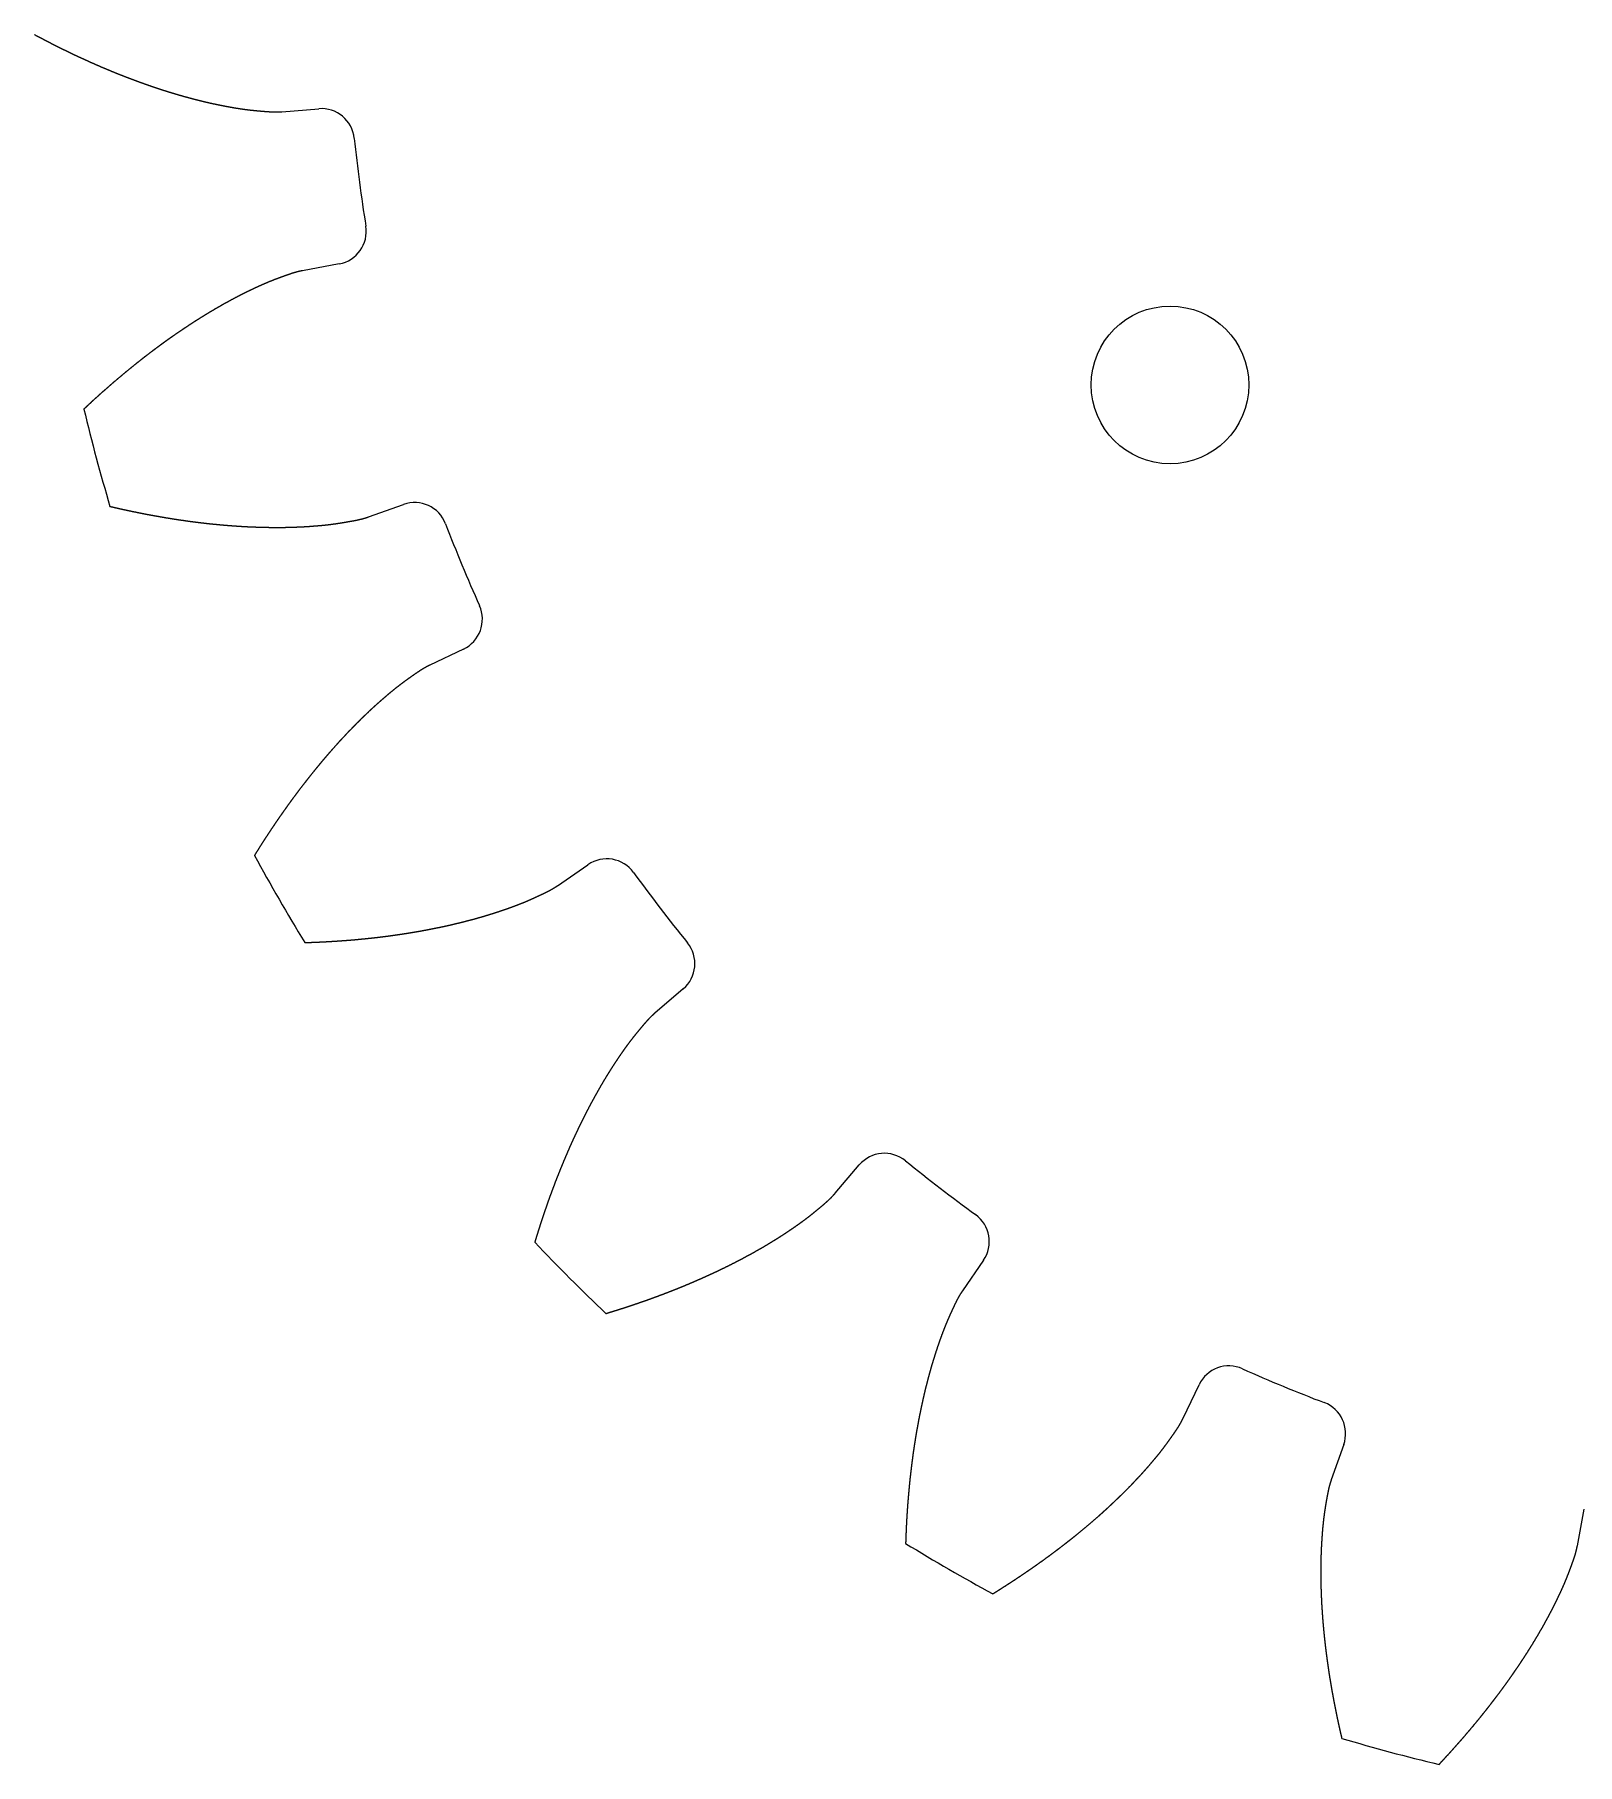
# Model space of a CAD drawing. Header units: millimetres. Extents: x -69.7 to -4.7, y -19.2 to 45.8.
# Drawn here: x -69.67 to -42.27, y -18.28 to 12.44 of the extents above; entities that cross this region are included whole.
import ezdxf

# ---------------------------------------------------------------- set-up
doc = ezdxf.new("R2010")
doc.units = ezdxf.units.MM
doc.layers.get('0').update_dxf_attribs({"linetype": 'CONTINUOUS'})

msp = doc.modelspace()

# ---------------------------------------------------------------- linework, layer by layer
for p, q in [((-65.283, 11.069), (-64.625, 11.122)), ((-65.283, 11.069), (-64.625, 11.122)), ((-64.262, 8.365), (-64.911, 8.245)), ((-64.262, 8.365), (-64.911, 8.245)), ((-63.74, 3.874), (-63.118, 4.095)), ((-63.74, 3.874), (-63.118, 4.095)), ((-62.054, 1.525), (-62.65, 1.242)), ((-62.054, 1.525), (-62.65, 1.242)), ((-60.387, -2.677), (-59.843, -2.303)), ((-60.387, -2.677), (-59.843, -2.303)), ((-58.15, -4.509), (-58.653, -4.937)), ((-58.15, -4.509), (-58.653, -4.937)), ((-55.453, -8.137), (-55.025, -7.635)), ((-55.453, -8.137), (-55.025, -7.635)), ((-52.818, -9.328), (-53.193, -9.872)), ((-52.818, -9.328), (-53.193, -9.872)), ((-49.274, -12.134), (-48.99, -11.538)), ((-49.274, -12.134), (-48.99, -11.538)), ((-46.421, -12.602), (-46.642, -13.225)), ((-46.421, -12.602), (-46.642, -13.225)), ((-42.27, -14.396), (-42.151, -13.746)), ((-42.27, -14.396), (-42.151, -13.746))]:
    msp.add_line(p, q)
msp.add_circle((-49.506, 6.217), 1.4)
msp.add_circle((-49.506, 6.217), 1.4)
for centre, radius, start, end in [((-64.578, 10.536), 0.588, 5.8284, 94.5673), ((-64.578, 10.536), 0.588, 5.8284, 94.5673), ((-37.183, 13.332), 26.949, 185.8284, 189.1716), ((-37.183, 13.332), 26.949, 185.8284, 189.1716), ((-64.369, 8.943), 0.588, -79.5673, 9.1716), ((-64.369, 8.943), 0.588, -79.5673, 9.1716), ((-37.183, 13.332), 32.5, 193.4232, 196.5768), ((-37.183, 13.332), 32.5, 193.4232, 196.5768), ((-62.921, 3.541), 0.588, 20.8284, 109.5673), ((-62.921, 3.541), 0.588, 20.8284, 109.5673), ((-37.183, 13.332), 26.949, 200.8284, 204.1716), ((-37.183, 13.332), 26.949, 200.8284, 204.1716), ((-62.306, 2.056), 0.588, -64.5673, 24.1716), ((-62.306, 2.056), 0.588, -64.5673, 24.1716), ((-37.183, 13.332), 32.5, 208.4232, 211.5768), ((-37.183, 13.332), 32.5, 208.4232, 211.5768), ((-59.51, -2.787), 0.588, 35.8284, 124.5673), ((-59.51, -2.787), 0.588, 35.8284, 124.5673), ((-37.183, 13.332), 26.949, 215.8284, 219.1716), ((-37.183, 13.332), 26.949, 215.8284, 219.1716), ((-58.532, -4.062), 0.588, -49.5673, 39.1716), ((-58.532, -4.062), 0.588, -49.5673, 39.1716), ((-54.577, -8.016), 0.588, 50.8284, 139.5673), ((-54.577, -8.016), 0.588, 50.8284, 139.5673), ((-37.183, 13.332), 26.949, 230.8284, 234.1716), ((-37.183, 13.332), 26.949, 230.8284, 234.1716), ((-53.303, -8.994), 0.588, -34.5673, 54.1716), ((-53.303, -8.994), 0.588, -34.5673, 54.1716), ((-37.183, 13.332), 32.5, 223.4232, 226.5768), ((-37.183, 13.332), 32.5, 223.4232, 226.5768), ((-48.459, -11.791), 0.588, 65.8284, 154.5673), ((-48.459, -11.791), 0.588, 65.8284, 154.5673), ((-37.183, 13.332), 26.949, 245.8284, 249.1716), ((-37.183, 13.332), 26.949, 245.8284, 249.1716), ((-46.975, -12.405), 0.588, -19.5673, 69.1716), ((-46.975, -12.405), 0.588, -19.5673, 69.1716), ((-37.183, 13.332), 32.5, 238.4232, 241.5768), ((-37.183, 13.332), 32.5, 238.4232, 241.5768), ((-37.183, 13.332), 32.5, 253.4232, 256.5768), ((-37.183, 13.332), 32.5, 253.4232, 256.5768)]:
    msp.add_arc(centre, radius, start, end)
for points in [[(-69.671, 12.438), (-69.659, 12.431), (-69.634, 12.418), (-69.598, 12.399), (-69.549, 12.373), (-69.488, 12.341), (-69.426, 12.309), (-69.365, 12.277), (-69.304, 12.246), (-69.242, 12.216), (-69.181, 12.185), (-69.119, 12.155), (-69.057, 12.125), (-68.996, 12.095), (-68.934, 12.066), (-68.872, 12.037), (-68.81, 12.009), (-68.748, 11.98), (-68.686, 11.952), (-68.624, 11.925), (-68.562, 11.898), (-68.5, 11.871), (-68.438, 11.844), (-68.375, 11.818), (-68.313, 11.792), (-68.251, 11.766), (-68.188, 11.741), (-68.126, 11.716), (-68.063, 11.692), (-68.001, 11.668), (-67.938, 11.644), (-67.876, 11.621), (-67.813, 11.598), (-67.75, 11.575), (-67.687, 11.553), (-67.625, 11.531), (-67.562, 11.509), (-67.499, 11.488), (-67.436, 11.468), (-67.373, 11.447), (-67.31, 11.428), (-67.247, 11.408), (-67.184, 11.389), (-67.121, 11.37), (-67.057, 11.352), (-66.994, 11.334), (-66.931, 11.317), (-66.868, 11.3), (-66.805, 11.284), (-66.741, 11.268), (-66.678, 11.252), (-66.615, 11.237), (-66.551, 11.223), (-66.488, 11.209), (-66.425, 11.196), (-66.361, 11.183), (-66.298, 11.17), (-66.234, 11.158), (-66.171, 11.147), (-66.107, 11.136), (-66.044, 11.126), (-65.98, 11.116), (-65.917, 11.108), (-65.853, 11.1), (-65.79, 11.093), (-65.727, 11.087), (-65.663, 11.081), (-65.6, 11.076), (-65.536, 11.071), (-65.473, 11.067), (-65.41, 11.065), (-65.359, 11.065), (-65.321, 11.067), (-65.296, 11.068), (-65.283, 11.069)], [(-69.671, 12.438), (-69.659, 12.431), (-69.634, 12.418), (-69.598, 12.399), (-69.549, 12.373), (-69.488, 12.341), (-69.426, 12.309), (-69.365, 12.277), (-69.304, 12.246), (-69.242, 12.216), (-69.181, 12.185), (-69.119, 12.155), (-69.057, 12.125), (-68.996, 12.095), (-68.934, 12.066), (-68.872, 12.037), (-68.81, 12.009), (-68.748, 11.98), (-68.686, 11.952), (-68.624, 11.925), (-68.562, 11.898), (-68.5, 11.871), (-68.438, 11.844), (-68.375, 11.818), (-68.313, 11.792), (-68.251, 11.766), (-68.188, 11.741), (-68.126, 11.716), (-68.063, 11.692), (-68.001, 11.668), (-67.938, 11.644), (-67.876, 11.621), (-67.813, 11.598), (-67.75, 11.575), (-67.687, 11.553), (-67.625, 11.531), (-67.562, 11.509), (-67.499, 11.488), (-67.436, 11.468), (-67.373, 11.447), (-67.31, 11.428), (-67.247, 11.408), (-67.184, 11.389), (-67.121, 11.37), (-67.057, 11.352), (-66.994, 11.334), (-66.931, 11.317), (-66.868, 11.3), (-66.805, 11.284), (-66.741, 11.268), (-66.678, 11.252), (-66.615, 11.237), (-66.551, 11.223), (-66.488, 11.209), (-66.425, 11.196), (-66.361, 11.183), (-66.298, 11.17), (-66.234, 11.158), (-66.171, 11.147), (-66.107, 11.136), (-66.044, 11.126), (-65.98, 11.116), (-65.917, 11.108), (-65.853, 11.1), (-65.79, 11.093), (-65.727, 11.087), (-65.663, 11.081), (-65.6, 11.076), (-65.536, 11.071), (-65.473, 11.067), (-65.41, 11.065), (-65.359, 11.065), (-65.321, 11.067), (-65.296, 11.068), (-65.283, 11.069)], [(-64.911, 8.245), (-64.924, 8.243), (-64.949, 8.238), (-64.986, 8.23), (-65.035, 8.217), (-65.095, 8.199), (-65.156, 8.178), (-65.215, 8.157), (-65.275, 8.136), (-65.335, 8.113), (-65.395, 8.091), (-65.454, 8.068), (-65.514, 8.044), (-65.573, 8.019), (-65.632, 7.994), (-65.69, 7.967), (-65.749, 7.941), (-65.807, 7.913), (-65.865, 7.885), (-65.923, 7.857), (-65.981, 7.828), (-66.039, 7.798), (-66.097, 7.769), (-66.154, 7.738), (-66.211, 7.707), (-66.268, 7.676), (-66.325, 7.644), (-66.382, 7.612), (-66.439, 7.579), (-66.496, 7.546), (-66.552, 7.513), (-66.608, 7.479), (-66.664, 7.444), (-66.72, 7.41), (-66.776, 7.375), (-66.832, 7.339), (-66.888, 7.303), (-66.943, 7.267), (-66.998, 7.23), (-67.053, 7.193), (-67.108, 7.156), (-67.163, 7.118), (-67.218, 7.08), (-67.273, 7.042), (-67.327, 7.003), (-67.382, 6.964), (-67.436, 6.924), (-67.49, 6.884), (-67.544, 6.844), (-67.597, 6.804), (-67.651, 6.763), (-67.705, 6.722), (-67.758, 6.68), (-67.811, 6.639), (-67.864, 6.596), (-67.917, 6.554), (-67.97, 6.511), (-68.023, 6.468), (-68.075, 6.425), (-68.127, 6.381), (-68.18, 6.337), (-68.232, 6.293), (-68.284, 6.249), (-68.336, 6.204), (-68.387, 6.159), (-68.439, 6.113), (-68.49, 6.068), (-68.541, 6.022), (-68.593, 5.975), (-68.644, 5.929), (-68.694, 5.882), (-68.735, 5.844), (-68.765, 5.816), (-68.785, 5.797), (-68.796, 5.788)], [(-64.911, 8.245), (-64.924, 8.243), (-64.949, 8.238), (-64.986, 8.23), (-65.035, 8.217), (-65.095, 8.199), (-65.156, 8.178), (-65.215, 8.157), (-65.275, 8.136), (-65.335, 8.113), (-65.395, 8.091), (-65.454, 8.068), (-65.514, 8.044), (-65.573, 8.019), (-65.632, 7.994), (-65.69, 7.967), (-65.749, 7.941), (-65.807, 7.913), (-65.865, 7.885), (-65.923, 7.857), (-65.981, 7.828), (-66.039, 7.798), (-66.097, 7.769), (-66.154, 7.738), (-66.211, 7.707), (-66.268, 7.676), (-66.325, 7.644), (-66.382, 7.612), (-66.439, 7.579), (-66.496, 7.546), (-66.552, 7.513), (-66.608, 7.479), (-66.664, 7.444), (-66.72, 7.41), (-66.776, 7.375), (-66.832, 7.339), (-66.888, 7.303), (-66.943, 7.267), (-66.998, 7.23), (-67.053, 7.193), (-67.108, 7.156), (-67.163, 7.118), (-67.218, 7.08), (-67.273, 7.042), (-67.327, 7.003), (-67.382, 6.964), (-67.436, 6.924), (-67.49, 6.884), (-67.544, 6.844), (-67.597, 6.804), (-67.651, 6.763), (-67.705, 6.722), (-67.758, 6.68), (-67.811, 6.639), (-67.864, 6.596), (-67.917, 6.554), (-67.97, 6.511), (-68.023, 6.468), (-68.075, 6.425), (-68.127, 6.381), (-68.18, 6.337), (-68.232, 6.293), (-68.284, 6.249), (-68.336, 6.204), (-68.387, 6.159), (-68.439, 6.113), (-68.49, 6.068), (-68.541, 6.022), (-68.593, 5.975), (-68.644, 5.929), (-68.694, 5.882), (-68.735, 5.844), (-68.765, 5.816), (-68.785, 5.797), (-68.796, 5.788)], [(-68.333, 4.06), (-68.319, 4.057), (-68.292, 4.05), (-68.252, 4.041), (-68.198, 4.029), (-68.13, 4.013), (-68.063, 3.999), (-67.996, 3.984), (-67.928, 3.97), (-67.861, 3.956), (-67.793, 3.943), (-67.726, 3.929), (-67.659, 3.916), (-67.592, 3.904), (-67.524, 3.892), (-67.457, 3.88), (-67.39, 3.868), (-67.323, 3.857), (-67.256, 3.846), (-67.189, 3.835), (-67.122, 3.825), (-67.055, 3.815), (-66.988, 3.806), (-66.921, 3.796), (-66.854, 3.787), (-66.787, 3.779), (-66.72, 3.771), (-66.653, 3.763), (-66.587, 3.755), (-66.52, 3.748), (-66.453, 3.742), (-66.387, 3.735), (-66.32, 3.729), (-66.254, 3.724), (-66.187, 3.718), (-66.121, 3.714), (-66.055, 3.709), (-65.989, 3.705), (-65.922, 3.701), (-65.856, 3.698), (-65.79, 3.695), (-65.724, 3.693), (-65.659, 3.691), (-65.593, 3.689), (-65.527, 3.688), (-65.461, 3.687), (-65.396, 3.687), (-65.33, 3.687), (-65.265, 3.687), (-65.2, 3.688), (-65.135, 3.689), (-65.07, 3.691), (-65.005, 3.694), (-64.94, 3.697), (-64.875, 3.7), (-64.811, 3.704), (-64.746, 3.709), (-64.682, 3.714), (-64.617, 3.719), (-64.553, 3.725), (-64.489, 3.731), (-64.426, 3.739), (-64.362, 3.747), (-64.299, 3.756), (-64.236, 3.766), (-64.173, 3.776), (-64.11, 3.787), (-64.047, 3.798), (-63.985, 3.809), (-63.923, 3.822), (-63.861, 3.836), (-63.812, 3.85), (-63.776, 3.861), (-63.752, 3.869), (-63.74, 3.874)], [(-68.333, 4.06), (-68.319, 4.057), (-68.292, 4.05), (-68.252, 4.041), (-68.198, 4.029), (-68.13, 4.013), (-68.063, 3.999), (-67.996, 3.984), (-67.928, 3.97), (-67.861, 3.956), (-67.793, 3.943), (-67.726, 3.929), (-67.659, 3.916), (-67.592, 3.904), (-67.524, 3.892), (-67.457, 3.88), (-67.39, 3.868), (-67.323, 3.857), (-67.256, 3.846), (-67.189, 3.835), (-67.122, 3.825), (-67.055, 3.815), (-66.988, 3.806), (-66.921, 3.796), (-66.854, 3.787), (-66.787, 3.779), (-66.72, 3.771), (-66.653, 3.763), (-66.587, 3.755), (-66.52, 3.748), (-66.453, 3.742), (-66.387, 3.735), (-66.32, 3.729), (-66.254, 3.724), (-66.187, 3.718), (-66.121, 3.714), (-66.055, 3.709), (-65.989, 3.705), (-65.922, 3.701), (-65.856, 3.698), (-65.79, 3.695), (-65.724, 3.693), (-65.659, 3.691), (-65.593, 3.689), (-65.527, 3.688), (-65.461, 3.687), (-65.396, 3.687), (-65.33, 3.687), (-65.265, 3.687), (-65.2, 3.688), (-65.135, 3.689), (-65.07, 3.691), (-65.005, 3.694), (-64.94, 3.697), (-64.875, 3.7), (-64.811, 3.704), (-64.746, 3.709), (-64.682, 3.714), (-64.617, 3.719), (-64.553, 3.725), (-64.489, 3.731), (-64.426, 3.739), (-64.362, 3.747), (-64.299, 3.756), (-64.236, 3.766), (-64.173, 3.776), (-64.11, 3.787), (-64.047, 3.798), (-63.985, 3.809), (-63.923, 3.822), (-63.861, 3.836), (-63.812, 3.85), (-63.776, 3.861), (-63.752, 3.869), (-63.74, 3.874)], [(-62.65, 1.242), (-62.661, 1.236), (-62.684, 1.225), (-62.718, 1.208), (-62.762, 1.183), (-62.816, 1.149), (-62.868, 1.114), (-62.921, 1.078), (-62.973, 1.042), (-63.025, 1.005), (-63.077, 0.968), (-63.128, 0.93), (-63.179, 0.892), (-63.23, 0.853), (-63.28, 0.813), (-63.33, 0.772), (-63.38, 0.731), (-63.429, 0.689), (-63.478, 0.647), (-63.527, 0.605), (-63.575, 0.562), (-63.623, 0.519), (-63.671, 0.475), (-63.719, 0.431), (-63.766, 0.386), (-63.813, 0.341), (-63.86, 0.296), (-63.907, 0.25), (-63.953, 0.203), (-63.999, 0.157), (-64.045, 0.11), (-64.091, 0.063), (-64.136, 0.015), (-64.181, -0.033), (-64.226, -0.082), (-64.271, -0.13), (-64.315, -0.179), (-64.359, -0.229), (-64.403, -0.278), (-64.447, -0.328), (-64.49, -0.379), (-64.534, -0.429), (-64.577, -0.48), (-64.619, -0.532), (-64.662, -0.583), (-64.704, -0.635), (-64.746, -0.687), (-64.788, -0.74), (-64.83, -0.793), (-64.871, -0.846), (-64.913, -0.899), (-64.954, -0.952), (-64.994, -1.006), (-65.035, -1.06), (-65.075, -1.115), (-65.116, -1.169), (-65.156, -1.224), (-65.195, -1.28), (-65.235, -1.335), (-65.274, -1.391), (-65.313, -1.447), (-65.352, -1.503), (-65.391, -1.559), (-65.429, -1.616), (-65.467, -1.673), (-65.505, -1.73), (-65.543, -1.788), (-65.581, -1.845), (-65.618, -1.903), (-65.655, -1.961), (-65.692, -2.02), (-65.722, -2.067), (-65.744, -2.102), (-65.758, -2.125), (-65.766, -2.137)], [(-62.65, 1.242), (-62.661, 1.236), (-62.684, 1.225), (-62.718, 1.208), (-62.762, 1.183), (-62.816, 1.149), (-62.868, 1.114), (-62.921, 1.078), (-62.973, 1.042), (-63.025, 1.005), (-63.077, 0.968), (-63.128, 0.93), (-63.179, 0.892), (-63.23, 0.853), (-63.28, 0.813), (-63.33, 0.772), (-63.38, 0.731), (-63.429, 0.689), (-63.478, 0.647), (-63.527, 0.605), (-63.575, 0.562), (-63.623, 0.519), (-63.671, 0.475), (-63.719, 0.431), (-63.766, 0.386), (-63.813, 0.341), (-63.86, 0.296), (-63.907, 0.25), (-63.953, 0.203), (-63.999, 0.157), (-64.045, 0.11), (-64.091, 0.063), (-64.136, 0.015), (-64.181, -0.033), (-64.226, -0.082), (-64.271, -0.13), (-64.315, -0.179), (-64.359, -0.229), (-64.403, -0.278), (-64.447, -0.328), (-64.49, -0.379), (-64.534, -0.429), (-64.577, -0.48), (-64.619, -0.532), (-64.662, -0.583), (-64.704, -0.635), (-64.746, -0.687), (-64.788, -0.74), (-64.83, -0.793), (-64.871, -0.846), (-64.913, -0.899), (-64.954, -0.952), (-64.994, -1.006), (-65.035, -1.06), (-65.075, -1.115), (-65.116, -1.169), (-65.156, -1.224), (-65.195, -1.28), (-65.235, -1.335), (-65.274, -1.391), (-65.313, -1.447), (-65.352, -1.503), (-65.391, -1.559), (-65.429, -1.616), (-65.467, -1.673), (-65.505, -1.73), (-65.543, -1.788), (-65.581, -1.845), (-65.618, -1.903), (-65.655, -1.961), (-65.692, -2.02), (-65.722, -2.067), (-65.744, -2.102), (-65.758, -2.125), (-65.766, -2.137)], [(-64.871, -3.686), (-64.858, -3.686), (-64.83, -3.685), (-64.788, -3.683), (-64.733, -3.681), (-64.664, -3.679), (-64.595, -3.675), (-64.526, -3.672), (-64.457, -3.668), (-64.389, -3.664), (-64.32, -3.66), (-64.252, -3.655), (-64.183, -3.65), (-64.115, -3.645), (-64.047, -3.64), (-63.979, -3.634), (-63.911, -3.627), (-63.843, -3.621), (-63.776, -3.614), (-63.708, -3.607), (-63.641, -3.6), (-63.574, -3.592), (-63.506, -3.584), (-63.439, -3.575), (-63.372, -3.567), (-63.306, -3.557), (-63.239, -3.548), (-63.173, -3.538), (-63.106, -3.528), (-63.04, -3.518), (-62.974, -3.507), (-62.908, -3.496), (-62.842, -3.485), (-62.776, -3.473), (-62.711, -3.461), (-62.646, -3.448), (-62.58, -3.435), (-62.515, -3.422), (-62.451, -3.409), (-62.386, -3.395), (-62.321, -3.381), (-62.257, -3.366), (-62.193, -3.351), (-62.129, -3.335), (-62.065, -3.32), (-62.002, -3.303), (-61.938, -3.287), (-61.875, -3.27), (-61.812, -3.252), (-61.749, -3.235), (-61.687, -3.216), (-61.624, -3.198), (-61.562, -3.178), (-61.5, -3.159), (-61.439, -3.139), (-61.377, -3.118), (-61.316, -3.097), (-61.255, -3.076), (-61.195, -3.054), (-61.134, -3.032), (-61.074, -3.009), (-61.014, -2.985), (-60.955, -2.961), (-60.896, -2.936), (-60.838, -2.91), (-60.78, -2.884), (-60.722, -2.857), (-60.664, -2.83), (-60.607, -2.803), (-60.55, -2.774), (-60.494, -2.745), (-60.451, -2.719), (-60.419, -2.699), (-60.398, -2.685), (-60.387, -2.677)], [(-64.871, -3.686), (-64.858, -3.686), (-64.83, -3.685), (-64.788, -3.683), (-64.733, -3.681), (-64.664, -3.679), (-64.595, -3.675), (-64.526, -3.672), (-64.457, -3.668), (-64.389, -3.664), (-64.32, -3.66), (-64.252, -3.655), (-64.183, -3.65), (-64.115, -3.645), (-64.047, -3.64), (-63.979, -3.634), (-63.911, -3.627), (-63.843, -3.621), (-63.776, -3.614), (-63.708, -3.607), (-63.641, -3.6), (-63.574, -3.592), (-63.506, -3.584), (-63.439, -3.575), (-63.372, -3.567), (-63.306, -3.557), (-63.239, -3.548), (-63.173, -3.538), (-63.106, -3.528), (-63.04, -3.518), (-62.974, -3.507), (-62.908, -3.496), (-62.842, -3.485), (-62.776, -3.473), (-62.711, -3.461), (-62.646, -3.448), (-62.58, -3.435), (-62.515, -3.422), (-62.451, -3.409), (-62.386, -3.395), (-62.321, -3.381), (-62.257, -3.366), (-62.193, -3.351), (-62.129, -3.335), (-62.065, -3.32), (-62.002, -3.303), (-61.938, -3.287), (-61.875, -3.27), (-61.812, -3.252), (-61.749, -3.235), (-61.687, -3.216), (-61.624, -3.198), (-61.562, -3.178), (-61.5, -3.159), (-61.439, -3.139), (-61.377, -3.118), (-61.316, -3.097), (-61.255, -3.076), (-61.195, -3.054), (-61.134, -3.032), (-61.074, -3.009), (-61.014, -2.985), (-60.955, -2.961), (-60.896, -2.936), (-60.838, -2.91), (-60.78, -2.884), (-60.722, -2.857), (-60.664, -2.83), (-60.607, -2.803), (-60.55, -2.774), (-60.494, -2.745), (-60.451, -2.719), (-60.419, -2.699), (-60.398, -2.685), (-60.387, -2.677)], [(-58.653, -4.937), (-58.663, -4.946), (-58.682, -4.962), (-58.71, -4.988), (-58.746, -5.023), (-58.789, -5.07), (-58.831, -5.117), (-58.872, -5.165), (-58.913, -5.214), (-58.954, -5.263), (-58.994, -5.313), (-59.034, -5.362), (-59.074, -5.413), (-59.113, -5.464), (-59.151, -5.515), (-59.189, -5.567), (-59.226, -5.62), (-59.263, -5.673), (-59.299, -5.726), (-59.335, -5.78), (-59.371, -5.834), (-59.406, -5.888), (-59.441, -5.943), (-59.476, -5.998), (-59.51, -6.053), (-59.544, -6.109), (-59.577, -6.165), (-59.61, -6.221), (-59.643, -6.278), (-59.675, -6.335), (-59.708, -6.392), (-59.739, -6.449), (-59.771, -6.507), (-59.802, -6.565), (-59.833, -6.624), (-59.863, -6.682), (-59.893, -6.741), (-59.923, -6.8), (-59.953, -6.86), (-59.982, -6.919), (-60.011, -6.979), (-60.04, -7.039), (-60.068, -7.1), (-60.096, -7.16), (-60.124, -7.221), (-60.151, -7.282), (-60.179, -7.343), (-60.206, -7.405), (-60.232, -7.467), (-60.259, -7.529), (-60.285, -7.591), (-60.31, -7.653), (-60.336, -7.716), (-60.361, -7.779), (-60.386, -7.841), (-60.411, -7.905), (-60.435, -7.968), (-60.459, -8.032), (-60.483, -8.095), (-60.506, -8.159), (-60.53, -8.224), (-60.553, -8.288), (-60.575, -8.352), (-60.598, -8.417), (-60.62, -8.482), (-60.642, -8.547), (-60.664, -8.612), (-60.685, -8.678), (-60.706, -8.743), (-60.727, -8.809), (-60.748, -8.875), (-60.764, -8.928), (-60.776, -8.968), (-60.784, -8.994), (-60.788, -9.008)], [(-58.653, -4.937), (-58.663, -4.946), (-58.682, -4.962), (-58.71, -4.988), (-58.746, -5.023), (-58.789, -5.07), (-58.831, -5.117), (-58.872, -5.165), (-58.913, -5.214), (-58.954, -5.263), (-58.994, -5.313), (-59.034, -5.362), (-59.074, -5.413), (-59.113, -5.464), (-59.151, -5.515), (-59.189, -5.567), (-59.226, -5.62), (-59.263, -5.673), (-59.299, -5.726), (-59.335, -5.78), (-59.371, -5.834), (-59.406, -5.888), (-59.441, -5.943), (-59.476, -5.998), (-59.51, -6.053), (-59.544, -6.109), (-59.577, -6.165), (-59.61, -6.221), (-59.643, -6.278), (-59.675, -6.335), (-59.708, -6.392), (-59.739, -6.449), (-59.771, -6.507), (-59.802, -6.565), (-59.833, -6.624), (-59.863, -6.682), (-59.893, -6.741), (-59.923, -6.8), (-59.953, -6.86), (-59.982, -6.919), (-60.011, -6.979), (-60.04, -7.039), (-60.068, -7.1), (-60.096, -7.16), (-60.124, -7.221), (-60.151, -7.282), (-60.179, -7.343), (-60.206, -7.405), (-60.232, -7.467), (-60.259, -7.529), (-60.285, -7.591), (-60.31, -7.653), (-60.336, -7.716), (-60.361, -7.779), (-60.386, -7.841), (-60.411, -7.905), (-60.435, -7.968), (-60.459, -8.032), (-60.483, -8.095), (-60.506, -8.159), (-60.53, -8.224), (-60.553, -8.288), (-60.575, -8.352), (-60.598, -8.417), (-60.62, -8.482), (-60.642, -8.547), (-60.664, -8.612), (-60.685, -8.678), (-60.706, -8.743), (-60.727, -8.809), (-60.748, -8.875), (-60.764, -8.928), (-60.776, -8.968), (-60.784, -8.994), (-60.788, -9.008)], [(-59.523, -10.272), (-59.51, -10.268), (-59.483, -10.26), (-59.444, -10.248), (-59.391, -10.232), (-59.325, -10.211), (-59.259, -10.191), (-59.193, -10.169), (-59.128, -10.148), (-59.063, -10.126), (-58.998, -10.104), (-58.933, -10.082), (-58.868, -10.06), (-58.804, -10.037), (-58.739, -10.014), (-58.675, -9.991), (-58.611, -9.967), (-58.547, -9.943), (-58.484, -9.919), (-58.42, -9.895), (-58.357, -9.87), (-58.294, -9.845), (-58.231, -9.82), (-58.169, -9.795), (-58.106, -9.769), (-58.044, -9.743), (-57.982, -9.717), (-57.921, -9.69), (-57.859, -9.663), (-57.798, -9.636), (-57.737, -9.608), (-57.676, -9.581), (-57.615, -9.553), (-57.555, -9.524), (-57.495, -9.496), (-57.435, -9.467), (-57.375, -9.437), (-57.316, -9.408), (-57.257, -9.378), (-57.198, -9.348), (-57.139, -9.317), (-57.081, -9.286), (-57.023, -9.255), (-56.965, -9.224), (-56.908, -9.192), (-56.85, -9.16), (-56.793, -9.127), (-56.737, -9.095), (-56.68, -9.062), (-56.624, -9.028), (-56.569, -8.994), (-56.513, -8.96), (-56.458, -8.926), (-56.404, -8.891), (-56.349, -8.855), (-56.295, -8.819), (-56.242, -8.783), (-56.188, -8.747), (-56.135, -8.71), (-56.083, -8.673), (-56.031, -8.635), (-55.979, -8.597), (-55.928, -8.558), (-55.878, -8.519), (-55.828, -8.479), (-55.779, -8.438), (-55.73, -8.398), (-55.681, -8.357), (-55.633, -8.316), (-55.585, -8.273), (-55.539, -8.23), (-55.503, -8.194), (-55.478, -8.166), (-55.461, -8.147), (-55.453, -8.137)], [(-59.523, -10.272), (-59.51, -10.268), (-59.483, -10.26), (-59.444, -10.248), (-59.391, -10.232), (-59.325, -10.211), (-59.259, -10.191), (-59.193, -10.169), (-59.128, -10.148), (-59.063, -10.126), (-58.998, -10.104), (-58.933, -10.082), (-58.868, -10.06), (-58.804, -10.037), (-58.739, -10.014), (-58.675, -9.991), (-58.611, -9.967), (-58.547, -9.943), (-58.484, -9.919), (-58.42, -9.895), (-58.357, -9.87), (-58.294, -9.845), (-58.231, -9.82), (-58.169, -9.795), (-58.106, -9.769), (-58.044, -9.743), (-57.982, -9.717), (-57.921, -9.69), (-57.859, -9.663), (-57.798, -9.636), (-57.737, -9.608), (-57.676, -9.581), (-57.615, -9.553), (-57.555, -9.524), (-57.495, -9.496), (-57.435, -9.467), (-57.375, -9.437), (-57.316, -9.408), (-57.257, -9.378), (-57.198, -9.348), (-57.139, -9.317), (-57.081, -9.286), (-57.023, -9.255), (-56.965, -9.224), (-56.908, -9.192), (-56.85, -9.16), (-56.793, -9.127), (-56.737, -9.095), (-56.68, -9.062), (-56.624, -9.028), (-56.569, -8.994), (-56.513, -8.96), (-56.458, -8.926), (-56.404, -8.891), (-56.349, -8.855), (-56.295, -8.819), (-56.242, -8.783), (-56.188, -8.747), (-56.135, -8.71), (-56.083, -8.673), (-56.031, -8.635), (-55.979, -8.597), (-55.928, -8.558), (-55.878, -8.519), (-55.828, -8.479), (-55.779, -8.438), (-55.73, -8.398), (-55.681, -8.357), (-55.633, -8.316), (-55.585, -8.273), (-55.539, -8.23), (-55.503, -8.194), (-55.478, -8.166), (-55.461, -8.147), (-55.453, -8.137)], [(-53.193, -9.872), (-53.2, -9.882), (-53.214, -9.903), (-53.235, -9.935), (-53.26, -9.979), (-53.29, -10.035), (-53.318, -10.091), (-53.346, -10.149), (-53.373, -10.206), (-53.399, -10.264), (-53.426, -10.322), (-53.451, -10.381), (-53.476, -10.44), (-53.501, -10.499), (-53.524, -10.559), (-53.547, -10.619), (-53.57, -10.679), (-53.591, -10.74), (-53.613, -10.801), (-53.634, -10.862), (-53.654, -10.923), (-53.674, -10.985), (-53.694, -11.047), (-53.713, -11.109), (-53.732, -11.171), (-53.75, -11.234), (-53.768, -11.296), (-53.785, -11.359), (-53.802, -11.423), (-53.819, -11.486), (-53.835, -11.55), (-53.851, -11.613), (-53.866, -11.677), (-53.881, -11.741), (-53.896, -11.806), (-53.91, -11.87), (-53.924, -11.935), (-53.938, -12), (-53.951, -12.065), (-53.964, -12.13), (-53.976, -12.195), (-53.988, -12.261), (-54, -12.326), (-54.012, -12.392), (-54.023, -12.458), (-54.033, -12.524), (-54.044, -12.591), (-54.054, -12.657), (-54.064, -12.723), (-54.073, -12.79), (-54.082, -12.857), (-54.091, -12.924), (-54.099, -12.991), (-54.107, -13.058), (-54.115, -13.125), (-54.123, -13.193), (-54.13, -13.26), (-54.137, -13.328), (-54.143, -13.396), (-54.149, -13.464), (-54.155, -13.532), (-54.161, -13.6), (-54.166, -13.668), (-54.171, -13.736), (-54.176, -13.805), (-54.18, -13.873), (-54.184, -13.942), (-54.188, -14.011), (-54.191, -14.079), (-54.194, -14.148), (-54.197, -14.217), (-54.199, -14.273), (-54.2, -14.314), (-54.201, -14.342), (-54.202, -14.356)], [(-53.193, -9.872), (-53.2, -9.882), (-53.214, -9.903), (-53.235, -9.935), (-53.26, -9.979), (-53.29, -10.035), (-53.318, -10.091), (-53.346, -10.149), (-53.373, -10.206), (-53.399, -10.264), (-53.426, -10.322), (-53.451, -10.381), (-53.476, -10.44), (-53.501, -10.499), (-53.524, -10.559), (-53.547, -10.619), (-53.57, -10.679), (-53.591, -10.74), (-53.613, -10.801), (-53.634, -10.862), (-53.654, -10.923), (-53.674, -10.985), (-53.694, -11.047), (-53.713, -11.109), (-53.732, -11.171), (-53.75, -11.234), (-53.768, -11.296), (-53.785, -11.359), (-53.802, -11.423), (-53.819, -11.486), (-53.835, -11.55), (-53.851, -11.613), (-53.866, -11.677), (-53.881, -11.741), (-53.896, -11.806), (-53.91, -11.87), (-53.924, -11.935), (-53.938, -12), (-53.951, -12.065), (-53.964, -12.13), (-53.976, -12.195), (-53.988, -12.261), (-54, -12.326), (-54.012, -12.392), (-54.023, -12.458), (-54.033, -12.524), (-54.044, -12.591), (-54.054, -12.657), (-54.064, -12.723), (-54.073, -12.79), (-54.082, -12.857), (-54.091, -12.924), (-54.099, -12.991), (-54.107, -13.058), (-54.115, -13.125), (-54.123, -13.193), (-54.13, -13.26), (-54.137, -13.328), (-54.143, -13.396), (-54.149, -13.464), (-54.155, -13.532), (-54.161, -13.6), (-54.166, -13.668), (-54.171, -13.736), (-54.176, -13.805), (-54.18, -13.873), (-54.184, -13.942), (-54.188, -14.011), (-54.191, -14.079), (-54.194, -14.148), (-54.197, -14.217), (-54.199, -14.273), (-54.2, -14.314), (-54.201, -14.342), (-54.202, -14.356)], [(-52.653, -15.25), (-52.641, -15.243), (-52.617, -15.228), (-52.582, -15.206), (-52.535, -15.177), (-52.477, -15.14), (-52.419, -15.103), (-52.361, -15.065), (-52.303, -15.028), (-52.246, -14.99), (-52.189, -14.952), (-52.132, -14.914), (-52.075, -14.875), (-52.018, -14.836), (-51.962, -14.798), (-51.906, -14.759), (-51.851, -14.719), (-51.795, -14.68), (-51.74, -14.64), (-51.685, -14.6), (-51.63, -14.56), (-51.576, -14.519), (-51.522, -14.479), (-51.468, -14.438), (-51.414, -14.397), (-51.361, -14.356), (-51.308, -14.314), (-51.255, -14.273), (-51.203, -14.231), (-51.151, -14.189), (-51.099, -14.146), (-51.047, -14.104), (-50.996, -14.061), (-50.945, -14.018), (-50.894, -13.975), (-50.844, -13.931), (-50.794, -13.888), (-50.744, -13.844), (-50.695, -13.799), (-50.646, -13.755), (-50.597, -13.71), (-50.549, -13.666), (-50.501, -13.62), (-50.453, -13.575), (-50.406, -13.529), (-50.359, -13.484), (-50.312, -13.438), (-50.266, -13.391), (-50.22, -13.345), (-50.175, -13.298), (-50.13, -13.251), (-50.085, -13.203), (-50.041, -13.156), (-49.997, -13.108), (-49.954, -13.06), (-49.911, -13.011), (-49.868, -12.962), (-49.826, -12.913), (-49.785, -12.864), (-49.743, -12.815), (-49.703, -12.765), (-49.663, -12.715), (-49.624, -12.664), (-49.586, -12.613), (-49.548, -12.561), (-49.511, -12.509), (-49.474, -12.458), (-49.437, -12.405), (-49.401, -12.353), (-49.366, -12.3), (-49.333, -12.246), (-49.308, -12.202), (-49.29, -12.169), (-49.279, -12.146), (-49.274, -12.134)], [(-52.653, -15.25), (-52.641, -15.243), (-52.617, -15.228), (-52.582, -15.206), (-52.535, -15.177), (-52.477, -15.14), (-52.419, -15.103), (-52.361, -15.065), (-52.303, -15.028), (-52.246, -14.99), (-52.189, -14.952), (-52.132, -14.914), (-52.075, -14.875), (-52.018, -14.836), (-51.962, -14.798), (-51.906, -14.759), (-51.851, -14.719), (-51.795, -14.68), (-51.74, -14.64), (-51.685, -14.6), (-51.63, -14.56), (-51.576, -14.519), (-51.522, -14.479), (-51.468, -14.438), (-51.414, -14.397), (-51.361, -14.356), (-51.308, -14.314), (-51.255, -14.273), (-51.203, -14.231), (-51.151, -14.189), (-51.099, -14.146), (-51.047, -14.104), (-50.996, -14.061), (-50.945, -14.018), (-50.894, -13.975), (-50.844, -13.931), (-50.794, -13.888), (-50.744, -13.844), (-50.695, -13.799), (-50.646, -13.755), (-50.597, -13.71), (-50.549, -13.666), (-50.501, -13.62), (-50.453, -13.575), (-50.406, -13.529), (-50.359, -13.484), (-50.312, -13.438), (-50.266, -13.391), (-50.22, -13.345), (-50.175, -13.298), (-50.13, -13.251), (-50.085, -13.203), (-50.041, -13.156), (-49.997, -13.108), (-49.954, -13.06), (-49.911, -13.011), (-49.868, -12.962), (-49.826, -12.913), (-49.785, -12.864), (-49.743, -12.815), (-49.703, -12.765), (-49.663, -12.715), (-49.624, -12.664), (-49.586, -12.613), (-49.548, -12.561), (-49.511, -12.509), (-49.474, -12.458), (-49.437, -12.405), (-49.401, -12.353), (-49.366, -12.3), (-49.333, -12.246), (-49.308, -12.202), (-49.29, -12.169), (-49.279, -12.146), (-49.274, -12.134)], [(-46.642, -13.225), (-46.646, -13.236), (-46.654, -13.26), (-46.666, -13.297), (-46.679, -13.345), (-46.694, -13.407), (-46.706, -13.469), (-46.718, -13.532), (-46.729, -13.594), (-46.74, -13.657), (-46.75, -13.72), (-46.76, -13.783), (-46.769, -13.847), (-46.777, -13.91), (-46.784, -13.974), (-46.791, -14.038), (-46.797, -14.102), (-46.802, -14.166), (-46.807, -14.231), (-46.811, -14.295), (-46.815, -14.36), (-46.819, -14.424), (-46.822, -14.489), (-46.824, -14.554), (-46.826, -14.619), (-46.828, -14.684), (-46.828, -14.75), (-46.829, -14.815), (-46.829, -14.88), (-46.829, -14.946), (-46.828, -15.011), (-46.827, -15.077), (-46.825, -15.143), (-46.823, -15.209), (-46.82, -15.275), (-46.818, -15.341), (-46.814, -15.407), (-46.811, -15.473), (-46.806, -15.539), (-46.802, -15.606), (-46.797, -15.672), (-46.792, -15.738), (-46.786, -15.805), (-46.78, -15.871), (-46.774, -15.938), (-46.767, -16.004), (-46.76, -16.071), (-46.753, -16.138), (-46.745, -16.205), (-46.737, -16.271), (-46.728, -16.338), (-46.719, -16.405), (-46.71, -16.472), (-46.7, -16.539), (-46.691, -16.606), (-46.68, -16.673), (-46.67, -16.74), (-46.659, -16.807), (-46.647, -16.874), (-46.636, -16.942), (-46.624, -17.009), (-46.612, -17.076), (-46.599, -17.143), (-46.586, -17.211), (-46.573, -17.278), (-46.559, -17.345), (-46.546, -17.413), (-46.531, -17.48), (-46.517, -17.547), (-46.502, -17.615), (-46.487, -17.682), (-46.475, -17.736), (-46.465, -17.777), (-46.459, -17.804), (-46.456, -17.817)], [(-46.642, -13.225), (-46.646, -13.236), (-46.654, -13.26), (-46.666, -13.297), (-46.679, -13.345), (-46.694, -13.407), (-46.706, -13.469), (-46.718, -13.532), (-46.729, -13.594), (-46.74, -13.657), (-46.75, -13.72), (-46.76, -13.783), (-46.769, -13.847), (-46.777, -13.91), (-46.784, -13.974), (-46.791, -14.038), (-46.797, -14.102), (-46.802, -14.166), (-46.807, -14.231), (-46.811, -14.295), (-46.815, -14.36), (-46.819, -14.424), (-46.822, -14.489), (-46.824, -14.554), (-46.826, -14.619), (-46.828, -14.684), (-46.828, -14.75), (-46.829, -14.815), (-46.829, -14.88), (-46.829, -14.946), (-46.828, -15.011), (-46.827, -15.077), (-46.825, -15.143), (-46.823, -15.209), (-46.82, -15.275), (-46.818, -15.341), (-46.814, -15.407), (-46.811, -15.473), (-46.806, -15.539), (-46.802, -15.606), (-46.797, -15.672), (-46.792, -15.738), (-46.786, -15.805), (-46.78, -15.871), (-46.774, -15.938), (-46.767, -16.004), (-46.76, -16.071), (-46.753, -16.138), (-46.745, -16.205), (-46.737, -16.271), (-46.728, -16.338), (-46.719, -16.405), (-46.71, -16.472), (-46.7, -16.539), (-46.691, -16.606), (-46.68, -16.673), (-46.67, -16.74), (-46.659, -16.807), (-46.647, -16.874), (-46.636, -16.942), (-46.624, -17.009), (-46.612, -17.076), (-46.599, -17.143), (-46.586, -17.211), (-46.573, -17.278), (-46.559, -17.345), (-46.546, -17.413), (-46.531, -17.48), (-46.517, -17.547), (-46.502, -17.615), (-46.487, -17.682), (-46.475, -17.736), (-46.465, -17.777), (-46.459, -17.804), (-46.456, -17.817)], [(-44.728, -18.28), (-44.718, -18.27), (-44.7, -18.25), (-44.671, -18.219), (-44.633, -18.179), (-44.587, -18.128), (-44.54, -18.077), (-44.494, -18.026), (-44.448, -17.975), (-44.402, -17.923), (-44.357, -17.872), (-44.312, -17.82), (-44.267, -17.768), (-44.222, -17.716), (-44.178, -17.664), (-44.134, -17.612), (-44.091, -17.56), (-44.047, -17.507), (-44.004, -17.454), (-43.962, -17.402), (-43.919, -17.349), (-43.877, -17.296), (-43.835, -17.242), (-43.794, -17.189), (-43.753, -17.135), (-43.712, -17.082), (-43.671, -17.028), (-43.631, -16.974), (-43.591, -16.92), (-43.552, -16.866), (-43.513, -16.812), (-43.474, -16.757), (-43.436, -16.703), (-43.397, -16.648), (-43.36, -16.593), (-43.322, -16.538), (-43.285, -16.483), (-43.249, -16.427), (-43.212, -16.372), (-43.176, -16.316), (-43.141, -16.261), (-43.106, -16.205), (-43.071, -16.149), (-43.037, -16.093), (-43.003, -16.036), (-42.969, -15.98), (-42.936, -15.923), (-42.904, -15.867), (-42.871, -15.81), (-42.84, -15.753), (-42.808, -15.696), (-42.777, -15.638), (-42.747, -15.581), (-42.717, -15.523), (-42.688, -15.466), (-42.659, -15.408), (-42.631, -15.35), (-42.603, -15.291), (-42.575, -15.233), (-42.548, -15.175), (-42.522, -15.116), (-42.496, -15.057), (-42.472, -14.998), (-42.448, -14.939), (-42.425, -14.879), (-42.402, -14.819), (-42.38, -14.76), (-42.358, -14.7), (-42.337, -14.64), (-42.317, -14.58), (-42.299, -14.519), (-42.286, -14.47), (-42.278, -14.433), (-42.273, -14.408), (-42.27, -14.396)], [(-44.728, -18.28), (-44.718, -18.27), (-44.7, -18.25), (-44.671, -18.219), (-44.633, -18.179), (-44.587, -18.128), (-44.54, -18.077), (-44.494, -18.026), (-44.448, -17.975), (-44.402, -17.923), (-44.357, -17.872), (-44.312, -17.82), (-44.267, -17.768), (-44.222, -17.716), (-44.178, -17.664), (-44.134, -17.612), (-44.091, -17.56), (-44.047, -17.507), (-44.004, -17.454), (-43.962, -17.402), (-43.919, -17.349), (-43.877, -17.296), (-43.835, -17.242), (-43.794, -17.189), (-43.753, -17.135), (-43.712, -17.082), (-43.671, -17.028), (-43.631, -16.974), (-43.591, -16.92), (-43.552, -16.866), (-43.513, -16.812), (-43.474, -16.757), (-43.436, -16.703), (-43.397, -16.648), (-43.36, -16.593), (-43.322, -16.538), (-43.285, -16.483), (-43.249, -16.427), (-43.212, -16.372), (-43.176, -16.316), (-43.141, -16.261), (-43.106, -16.205), (-43.071, -16.149), (-43.037, -16.093), (-43.003, -16.036), (-42.969, -15.98), (-42.936, -15.923), (-42.904, -15.867), (-42.871, -15.81), (-42.84, -15.753), (-42.808, -15.696), (-42.777, -15.638), (-42.747, -15.581), (-42.717, -15.523), (-42.688, -15.466), (-42.659, -15.408), (-42.631, -15.35), (-42.603, -15.291), (-42.575, -15.233), (-42.548, -15.175), (-42.522, -15.116), (-42.496, -15.057), (-42.472, -14.998), (-42.448, -14.939), (-42.425, -14.879), (-42.402, -14.819), (-42.38, -14.76), (-42.358, -14.7), (-42.337, -14.64), (-42.317, -14.58), (-42.299, -14.519), (-42.286, -14.47), (-42.278, -14.433), (-42.273, -14.408), (-42.27, -14.396)]]:
    msp.add_open_spline(points, degree=5)

doc.saveas('drawing.dxf')
